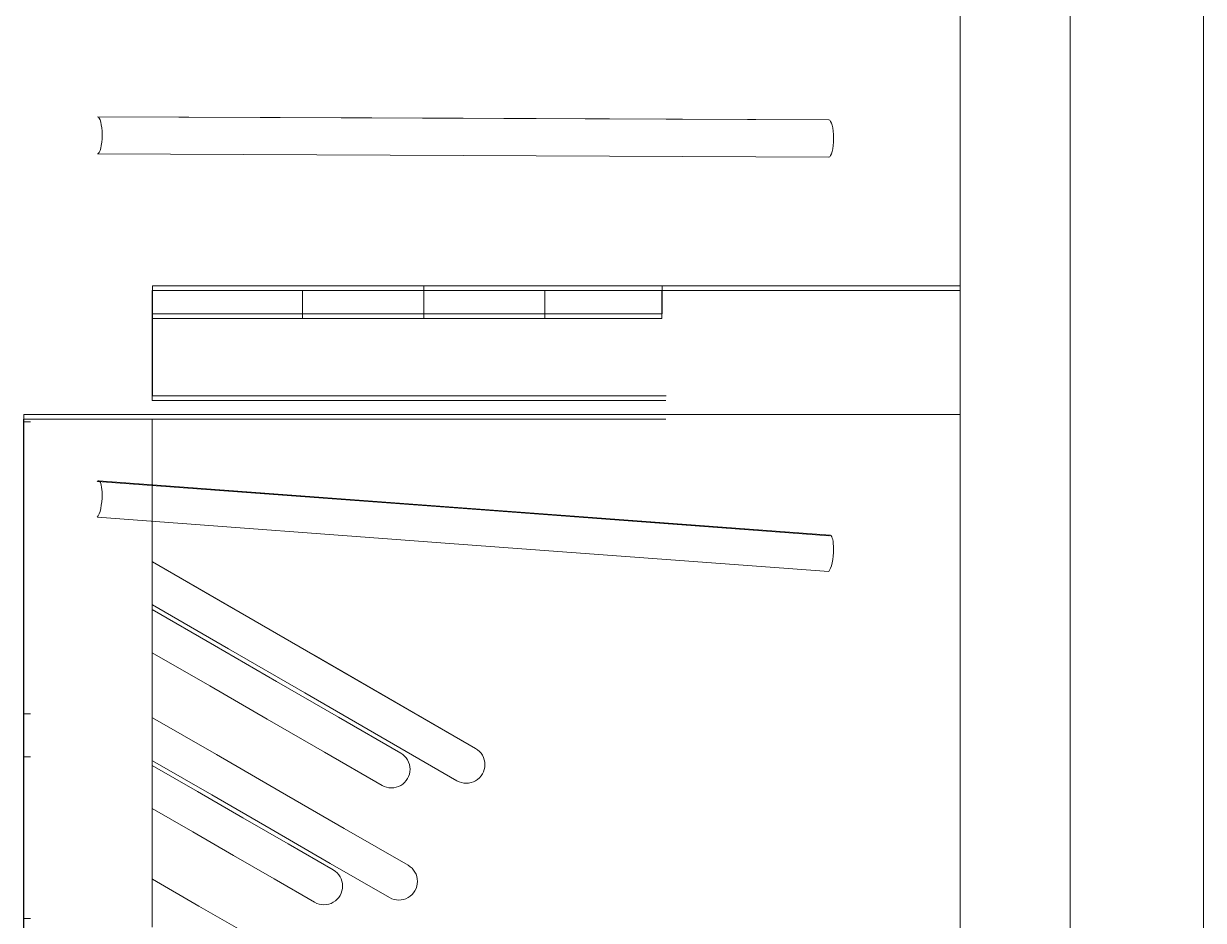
# Model space of a CAD drawing. Header units: inches. Extents: x 3268 to 7018, y 976 to 6708.
# Drawn here: x 5737.064 to 5737.697, y 3473.095 to 3473.576 of the extents above; entities that cross this region are included whole.
import ezdxf

# ---------------------------------------------------------------- set-up
doc = ezdxf.new("R2010")
doc.units = ezdxf.units.IN
doc.header["$MEASUREMENT"] = 0
doc.layers.add('G-IMPT', color=8, linetype='Continuous', lineweight=9)
doc.layers.add('Q-SPCQ', color=91, linetype='Continuous', lineweight=9)

# ---------------------------------------------------------------- blocks, each defined once
blk = doc.blocks.new('Add On Locker for Revit - LKR-2_10_dwg_LKR-2_10-V102-Overall Retail Plan Opt 2')
at = {"layer": 'G-IMPT', "color": 133}
for p, q in [((35.40473, -6.75134), (-1.84127, -6.75134)), ((-1.84127, -6.82275), (35.40473, -6.82275)), ((35.40473, -6.82275), (-1.84127, -6.82275)), ((19.49306, -6.88175), (14.07041, -6.88175)), ((16.87473, -7.31463), (16.87473, -6.88175)), ((16.87473, -7.31463), (16.87473, -6.88175)), ((16.87473, -7.31463), (16.87473, -6.88175)), ((16.87723, -6.88175), (16.87723, -7.31475)), ((16.87723, -7.31475), (16.87723, -6.88175)), ((16.87723, -6.88175), (16.87723, -7.31475)), ((16.87723, -7.31475), (16.87723, -6.88175)), ((16.87723, -7.31475), (16.87723, -6.88175)), ((16.87723, -7.31475), (16.87723, -6.88175)), ((16.87723, -6.88175), (16.87723, -7.31475)), ((16.94373, -7.31463), (16.94373, -6.88175)), ((16.78584, -6.95217), (16.7841, -7.3442)), ((16.78584, -6.95217), (16.7841, -7.3442)), ((17.00834, -6.95147), (16.9792, -7.3435)), ((16.87473, -7.31463), (16.87473, -7.03938)), ((16.87473, -7.03938), (16.87473, -7.31463)), ((16.87473, -7.31463), (16.87473, -7.03938)), ((16.87473, -7.03938), (16.87473, -7.31463)), ((16.87473, -7.03938), (16.87473, -7.31463)), ((16.87473, -7.05886), (16.87473, -7.04154)), ((16.87473, -7.04154), (16.87473, -7.05886)), ((16.87473, -7.04154), (16.87473, -7.31463)), ((16.87473, -7.05886), (16.87473, -7.04154)), ((16.87473, -7.04154), (16.87473, -7.05886)), ((16.87473, -7.31463), (16.87473, -7.04154)), ((16.87473, -7.05886), (16.87473, -7.04154)), ((16.87473, -7.04154), (16.87473, -7.05886)), ((16.87473, -7.31463), (16.87473, -7.04154)), ((16.87473, -7.05886), (16.87473, -7.04154)), ((16.87473, -7.04154), (16.87473, -7.05886)), ((16.87723, -7.0395), (16.87723, -7.31475)), ((16.87723, -7.04166), (16.87723, -7.05898)), ((16.87723, -7.05898), (16.87723, -7.04166)), ((16.87723, -7.04166), (16.87723, -7.05898)), ((16.87723, -7.05898), (16.87723, -7.04166)), ((16.87723, -7.04166), (16.87723, -7.31475)), ((16.87723, -7.04166), (16.87723, -7.05898)), ((16.87723, -7.05898), (16.87723, -7.04166)), ((16.87723, -7.04166), (16.87723, -7.05898)), ((16.87723, -7.05898), (16.87723, -7.04166)), ((16.87723, -7.31475), (16.87723, -7.04166)), ((16.89223, -7.04166), (16.89223, -7.05898)), ((16.93373, -7.03938), (16.93373, -7.31463)), ((16.93373, -7.31463), (16.93373, -7.03938)), ((16.93373, -7.31463), (16.93373, -7.03938)), ((16.93623, -7.31475), (16.93623, -7.0395)), ((16.93623, -7.0395), (16.93623, -7.31475)), ((16.93623, -7.31475), (16.93623, -7.0395)), ((16.93623, -7.0395), (16.93623, -7.31475)), ((16.93623, -7.31475), (16.93623, -7.0395)), ((16.93623, -7.0395), (16.93623, -7.31475)), ((16.93623, -7.31475), (16.93623, -7.0395)), ((16.94373, -7.03938), (16.94373, -7.31463)), ((16.94373, -7.31463), (16.94373, -7.03938)), ((16.94623, -7.31475), (16.94623, -7.0395)), ((16.94623, -7.0395), (16.94623, -7.31475)), ((16.94623, -7.31475), (16.94623, -7.0395)), ((16.94623, -7.0395), (16.94623, -7.31475)), ((16.87473, -7.12149), (16.87473, -7.10417)), ((16.87473, -7.10417), (16.87473, -7.12149)), ((16.87473, -7.12149), (16.87473, -7.10417)), ((16.87473, -7.10417), (16.87473, -7.12149)), ((16.87473, -7.12149), (16.87473, -7.10417)), ((16.87473, -7.10417), (16.87473, -7.12149)), ((16.87473, -7.12149), (16.87473, -7.10417)), ((16.87473, -7.10417), (16.87473, -7.12149)), ((16.87723, -7.10428), (16.87723, -7.31475)), ((16.87723, -7.10428), (16.87723, -7.1216)), ((16.87723, -7.1216), (16.87723, -7.10428)), ((16.87723, -7.10428), (16.87723, -7.1216)), ((16.87723, -7.1216), (16.87723, -7.10428)), ((16.87723, -7.10428), (16.87723, -7.1216)), ((16.87723, -7.1216), (16.87723, -7.10428)), ((16.87723, -7.10428), (16.87723, -7.1216)), ((16.87723, -7.1216), (16.87723, -7.10428)), ((16.88973, -7.10417), (16.88973, -7.12149)), ((17.12264, -7.14148), (17.02267, -7.31463)), ((17.11641, -7.19227), (17.13996, -7.15148)), ((17.13996, -7.15148), (17.11641, -7.19227)), ((17.11641, -7.19227), (17.13996, -7.15148)), ((17.13996, -7.15148), (17.11641, -7.19227)), ((17.11641, -7.19227), (17.13996, -7.15148)), ((16.87473, -7.18644), (16.87473, -7.16912)), ((16.87473, -7.16912), (16.87473, -7.18644)), ((16.87473, -7.18644), (16.87473, -7.16912)), ((16.87473, -7.31463), (16.87473, -7.16912)), ((16.87473, -7.16912), (16.87473, -7.18644)), ((16.87473, -7.18644), (16.87473, -7.16912)), ((16.87473, -7.16912), (16.87473, -7.18644)), ((16.87473, -7.31463), (16.87473, -7.16912)), ((16.87473, -7.18644), (16.87473, -7.16912)), ((16.87473, -7.16912), (16.87473, -7.18644)), ((16.87723, -7.16923), (16.87723, -7.18655)), ((16.87723, -7.18655), (16.87723, -7.16923)), ((16.87723, -7.31475), (16.87723, -7.16923)), ((16.87723, -7.16923), (16.87723, -7.18655)), ((16.87723, -7.18655), (16.87723, -7.16923)), ((16.87723, -7.16923), (16.87723, -7.18655)), ((16.87723, -7.18655), (16.87723, -7.16923)), ((16.87723, -7.16923), (16.87723, -7.18655)), ((16.87723, -7.18655), (16.87723, -7.16923)), ((16.89223, -7.16923), (16.89223, -7.18655)), ((16.89223, -7.18655), (16.89223, -7.16923)), ((17.12469, -7.22238), (17.14246, -7.19159)), ((17.14246, -7.19159), (17.12469, -7.22238)), ((17.14246, -7.19159), (17.12469, -7.22238)), ((17.12469, -7.22238), (17.14246, -7.19159)), ((16.87473, -7.25139), (16.87473, -7.23407)), ((16.87473, -7.23407), (16.87473, -7.25139)), ((16.87473, -7.25139), (16.87473, -7.23407)), ((16.87473, -7.23407), (16.87473, -7.25139)), ((16.87473, -7.25139), (16.87473, -7.23407)), ((16.87473, -7.23407), (16.87473, -7.25139)), ((16.87473, -7.25139), (16.87473, -7.23407)), ((16.87473, -7.23407), (16.87473, -7.25139)), ((16.87723, -7.31475), (16.87723, -7.23418)), ((16.87723, -7.23418), (16.87723, -7.2515)), ((16.87723, -7.2515), (16.87723, -7.23418)), ((16.87723, -7.23418), (16.87723, -7.2515)), ((16.87723, -7.2515), (16.87723, -7.23418)), ((16.87723, -7.23418), (16.87723, -7.2515)), ((16.87723, -7.2515), (16.87723, -7.23418)), ((16.87723, -7.23418), (16.87723, -7.2515)), ((16.87723, -7.2515), (16.87723, -7.23418)), ((16.88973, -7.23407), (16.88973, -7.25139)), ((16.87473, -7.29902), (16.87473, -7.31463)), ((16.87473, -7.31463), (16.87473, -7.29902)), ((16.87473, -7.29902), (16.87473, -7.31463)), ((16.87473, -7.31463), (16.87473, -7.29902)), ((16.87473, -7.29902), (16.87473, -7.31463)), ((16.87473, -7.31463), (16.87473, -7.29902)), ((16.87473, -7.29902), (16.87473, -7.31463)), ((16.87473, -7.31463), (16.87473, -7.29902)), ((16.87723, -7.29913), (16.87723, -7.31475)), ((16.87723, -7.31475), (16.87723, -7.29913)), ((16.87723, -7.29913), (16.87723, -7.31475)), ((16.87723, -7.31475), (16.87723, -7.29913)), ((16.87723, -7.29913), (16.87723, -7.31475)), ((16.87723, -7.31475), (16.87723, -7.29913)), ((16.87723, -7.29913), (16.87723, -7.31475)), ((16.87723, -7.31475), (16.87723, -7.29913)), ((16.94373, -7.31463), (16.94373, -7.38363)), ((16.94623, -7.31475), (17.04827, -7.31475)), ((16.94623, -7.31475), (16.94623, -7.38375)), ((17.07136, -7.31475), (17.13176, -7.31475)), ((17.15486, -7.31475), (17.21837, -7.31475)), ((16.94373, -7.38363), (16.94373, -7.37838)), ((16.94623, -7.38375), (16.94623, -7.37849)), ((16.94623, -7.38375), (16.94623, -7.37849)), ((16.94623, -7.37849), (16.94623, -7.38375)), ((16.94623, -7.38375), (16.94623, -7.38)), ((16.94623, -7.38375), (16.94623, -7.38)), ((16.94623, -7.38375), (16.94623, -7.38)), ((16.94757, -7.38375), (16.94757, -7.38)), ((17.10405, -7.38375), (17.10405, -7.38)), ((17.12715, -7.38), (17.12715, -7.38375)), ((17.21375, -7.38), (17.21375, -7.38375)), ((16.94373, -7.38363), (34.29323, -7.38363)), ((16.94373, -7.38363), (34.29323, -7.38363)), ((16.94373, -7.38363), (34.29323, -7.38363)), ((16.94373, -7.38363), (34.29323, -7.38363)), ((16.94373, -7.38363), (16.96239, -7.38363)), ((16.96239, -7.38363), (16.94373, -7.38363)), ((17.25166, -7.38363), (16.94373, -7.38363)), ((16.94373, -7.38363), (17.27476, -7.38363)), ((17.18815, -7.38363), (16.94373, -7.38363)), ((16.94373, -7.38363), (17.27476, -7.38363)), ((16.94373, -7.38363), (17.36136, -7.38363)), ((16.94373, -7.38363), (17.27476, -7.38363)), ((17.25166, -7.38363), (16.94373, -7.38363)), ((17.42198, -7.38363), (16.94507, -7.38363)), ((16.94507, -7.38363), (17.42198, -7.38363)), ((16.94623, -7.38375), (34.29573, -7.38375)), ((16.94623, -7.38375), (34.29573, -7.38375)), ((16.94623, -7.38375), (34.29573, -7.38375)), ((16.94623, -7.38375), (34.29573, -7.38375)), ((17.27726, -7.38375), (16.94623, -7.38375)), ((17.21375, -7.38375), (16.94623, -7.38375)), ((17.38695, -7.38375), (16.94623, -7.38375)), ((16.94623, -7.38375), (16.96489, -7.38375)), ((16.96489, -7.38375), (16.94623, -7.38375)), ((16.94623, -7.38375), (17.30035, -7.38375)), ((16.94623, -7.38375), (17.19065, -7.38375)), ((16.94623, -7.38375), (17.36386, -7.38375)), ((16.94623, -7.38375), (17.27726, -7.38375)), ((16.94623, -7.38375), (16.96489, -7.38375)), ((16.96489, -7.38375), (16.94623, -7.38375)), ((17.44757, -7.38375), (16.94757, -7.38375)), ((16.94757, -7.38375), (17.44757, -7.38375)), ((17.4393, -7.38363), (16.96239, -7.38363)), ((16.96239, -7.38363), (17.4393, -7.38363)), ((16.96239, -7.38363), (17.4393, -7.38363)), ((16.96489, -7.38375), (17.46489, -7.38375)), ((17.10155, -7.38363), (17.16506, -7.38363)), ((17.12715, -7.38375), (17.10405, -7.38375)), ((17.12715, -7.38375), (17.19065, -7.38375)), ((17.12715, -7.38375), (17.19065, -7.38375)), ((17.19065, -7.38375), (17.12715, -7.38375)), ((17.18815, -7.38363), (17.25166, -7.38363)), ((17.25166, -7.38363), (17.18815, -7.38363)), ((17.25166, -7.38363), (17.18815, -7.38363)), ((17.21375, -7.38375), (17.27726, -7.38375)), ((17.21375, -7.38375), (17.27726, -7.38375))]:
    blk.add_line(p, q, dxfattribs=at)
at = {"layer": 'G-IMPT', "color": 133, "flags": 128}
for points in [[(16.7841, -7.34422), (16.78497, -7.14821), (16.78584, -6.9522)], [(16.78584, -6.9522), (16.78497, -7.14821), (16.7841, -7.34422)], [(16.8041, -7.34422), (16.80496, -7.14821), (16.80583, -6.9522)], [(16.80583, -6.9522), (16.80496, -7.14821), (16.8041, -7.34422)], [(16.97954, -7.34422), (16.99412, -7.14821), (17.00869, -6.9522)], [(17.0279, -6.9522), (17.01333, -7.14821), (16.99876, -7.34422)], [(16.87473, -7.04154), (16.87473, -7.10982), (16.87473, -7.17809), (16.87473, -7.24636), (16.87473, -7.31463)], [(16.87473, -7.31463), (16.87473, -7.24636), (16.87473, -7.17809), (16.87473, -7.10982), (16.87473, -7.04154)], [(16.88973, -7.04154), (16.88598, -7.04154), (16.88223, -7.04154), (16.87848, -7.04154), (16.87473, -7.04154)], [(16.87473, -7.04154), (16.87473, -7.10982), (16.87473, -7.17809), (16.87473, -7.24636), (16.87473, -7.31463)], [(16.87473, -7.04154), (16.87848, -7.04154), (16.88223, -7.04154), (16.88598, -7.04154), (16.88973, -7.04154)], [(16.87473, -7.31463), (16.87473, -7.24636), (16.87473, -7.17809), (16.87473, -7.10982), (16.87473, -7.04154)], [(16.87473, -7.04154), (16.87848, -7.04154), (16.88223, -7.04154), (16.88598, -7.04154), (16.88973, -7.04154)], [(16.87473, -7.31463), (16.87473, -7.24636), (16.87473, -7.17809), (16.87473, -7.10982), (16.87473, -7.04154)], [(16.87723, -7.04166), (16.87723, -7.10993), (16.87723, -7.1782), (16.87723, -7.24647), (16.87723, -7.31475)], [(16.87723, -7.31475), (16.87723, -7.24647), (16.87723, -7.1782), (16.87723, -7.10993), (16.87723, -7.04166)], [(16.87723, -7.31475), (16.87723, -7.24647), (16.87723, -7.1782), (16.87723, -7.10993), (16.87723, -7.04166)], [(16.87723, -7.04166), (16.88098, -7.04166), (16.88473, -7.04166), (16.88848, -7.04166), (16.89223, -7.04166)], [(16.87723, -7.04166), (16.87723, -7.10993), (16.87723, -7.1782), (16.87723, -7.24647), (16.87723, -7.31475)], [(16.87723, -7.31475), (16.87723, -7.24647), (16.87723, -7.1782), (16.87723, -7.10993), (16.87723, -7.04166)], [(16.87723, -7.04166), (16.87723, -7.10993), (16.87723, -7.1782), (16.87723, -7.24647), (16.87723, -7.31475)], [(16.89223, -7.04166), (16.88848, -7.04166), (16.88473, -7.04166), (16.88098, -7.04166), (16.87723, -7.04166)], [(16.88973, -7.31463), (16.88973, -7.24636), (16.88973, -7.17809), (16.88973, -7.10982), (16.88973, -7.04154)], [(16.88973, -7.04154), (16.88973, -7.10982), (16.88973, -7.17809), (16.88973, -7.24636), (16.88973, -7.31463)], [(16.88973, -7.04154), (16.88973, -7.10982), (16.88973, -7.17809), (16.88973, -7.24636), (16.88973, -7.31463)], [(16.89223, -7.04166), (16.89223, -7.10993), (16.89223, -7.1782), (16.89223, -7.24647), (16.89223, -7.31475)], [(16.89223, -7.31475), (16.89223, -7.24647), (16.89223, -7.1782), (16.89223, -7.10993), (16.89223, -7.04166)], [(16.89223, -7.31475), (16.89223, -7.24647), (16.89223, -7.1782), (16.89223, -7.10993), (16.89223, -7.04166)], [(16.87473, -7.31463), (16.87473, -7.25069), (16.87473, -7.18675), (16.87473, -7.12281), (16.87473, -7.05886)], [(16.87473, -7.05886), (16.87473, -7.12281), (16.87473, -7.18675), (16.87473, -7.25069), (16.87473, -7.31463)], [(16.87473, -7.31463), (16.87473, -7.25069), (16.87473, -7.18675), (16.87473, -7.12281), (16.87473, -7.05886)], [(16.87473, -7.05886), (16.87473, -7.12281), (16.87473, -7.18675), (16.87473, -7.25069), (16.87473, -7.31463)], [(16.87473, -7.31463), (16.87473, -7.25069), (16.87473, -7.18675), (16.87473, -7.12281), (16.87473, -7.05886)], [(16.87473, -7.05886), (16.87473, -7.12281), (16.87473, -7.18675), (16.87473, -7.25069), (16.87473, -7.31463)], [(16.87473, -7.31463), (16.87473, -7.25069), (16.87473, -7.18675), (16.87473, -7.12281), (16.87473, -7.05886)], [(16.87473, -7.05886), (16.87473, -7.12281), (16.87473, -7.18675), (16.87473, -7.25069), (16.87473, -7.31463)], [(16.87723, -7.05898), (16.87723, -7.12292), (16.87723, -7.18686), (16.87723, -7.2508), (16.87723, -7.31475)], [(16.87723, -7.31475), (16.87723, -7.2508), (16.87723, -7.18686), (16.87723, -7.12292), (16.87723, -7.05898)], [(16.87723, -7.05898), (16.87723, -7.12292), (16.87723, -7.18686), (16.87723, -7.2508), (16.87723, -7.31475)], [(16.87723, -7.31475), (16.87723, -7.2508), (16.87723, -7.18686), (16.87723, -7.12292), (16.87723, -7.05898)], [(16.87723, -7.05898), (16.87723, -7.12292), (16.87723, -7.18686), (16.87723, -7.2508), (16.87723, -7.31475)], [(16.87723, -7.31475), (16.87723, -7.2508), (16.87723, -7.18686), (16.87723, -7.12292), (16.87723, -7.05898)], [(16.87723, -7.05898), (16.87723, -7.12292), (16.87723, -7.18686), (16.87723, -7.2508), (16.87723, -7.31475)], [(16.87723, -7.31475), (16.87723, -7.2508), (16.87723, -7.18686), (16.87723, -7.12292), (16.87723, -7.05898)], [(16.89223, -7.05898), (16.89223, -7.12292), (16.89223, -7.18686), (16.89223, -7.2508), (16.89223, -7.31475)], [(16.87473, -7.10417), (16.87473, -7.15678), (16.87473, -7.2094), (16.87473, -7.26202), (16.87473, -7.31463)], [(16.87473, -7.31463), (16.87473, -7.26202), (16.87473, -7.2094), (16.87473, -7.15678), (16.87473, -7.10417)], [(16.87473, -7.10417), (16.87473, -7.15678), (16.87473, -7.2094), (16.87473, -7.26202), (16.87473, -7.31463)], [(16.87473, -7.31463), (16.87473, -7.26202), (16.87473, -7.2094), (16.87473, -7.15678), (16.87473, -7.10417)], [(16.87473, -7.10417), (16.87473, -7.15678), (16.87473, -7.2094), (16.87473, -7.26202), (16.87473, -7.31463)], [(16.87473, -7.31463), (16.87473, -7.26202), (16.87473, -7.2094), (16.87473, -7.15678), (16.87473, -7.10417)], [(16.87473, -7.10417), (16.87473, -7.15678), (16.87473, -7.2094), (16.87473, -7.26202), (16.87473, -7.31463)], [(16.87473, -7.31463), (16.87473, -7.26202), (16.87473, -7.2094), (16.87473, -7.15678), (16.87473, -7.10417)], [(16.89223, -7.10428), (16.88848, -7.10428), (16.88473, -7.10428), (16.88098, -7.10428), (16.87723, -7.10428)], [(16.87723, -7.10428), (16.87723, -7.1569), (16.87723, -7.20951), (16.87723, -7.26213), (16.87723, -7.31475)], [(16.87723, -7.31475), (16.87723, -7.26213), (16.87723, -7.20951), (16.87723, -7.1569), (16.87723, -7.10428)], [(16.87723, -7.10428), (16.87723, -7.1569), (16.87723, -7.20951), (16.87723, -7.26213), (16.87723, -7.31475)], [(16.87723, -7.31475), (16.87723, -7.26213), (16.87723, -7.20951), (16.87723, -7.1569), (16.87723, -7.10428)], [(16.87723, -7.10428), (16.87723, -7.1569), (16.87723, -7.20951), (16.87723, -7.26213), (16.87723, -7.31475)], [(16.87723, -7.31475), (16.87723, -7.26213), (16.87723, -7.20951), (16.87723, -7.1569), (16.87723, -7.10428)], [(16.87723, -7.10428), (16.87723, -7.1569), (16.87723, -7.20951), (16.87723, -7.26213), (16.87723, -7.31475)], [(16.88973, -7.31463), (16.88973, -7.26202), (16.88973, -7.2094), (16.88973, -7.15678), (16.88973, -7.10417)], [(16.89223, -7.31475), (16.89223, -7.26213), (16.89223, -7.20951), (16.89223, -7.1569), (16.89223, -7.10428)], [(16.87473, -7.31463), (16.87473, -7.26635), (16.87473, -7.21806), (16.87473, -7.16977), (16.87473, -7.12149)], [(16.87473, -7.12149), (16.87473, -7.16977), (16.87473, -7.21806), (16.87473, -7.26635), (16.87473, -7.31463)], [(16.87473, -7.31463), (16.87473, -7.26635), (16.87473, -7.21806), (16.87473, -7.16977), (16.87473, -7.12149)], [(16.87473, -7.12149), (16.87473, -7.16977), (16.87473, -7.21806), (16.87473, -7.26635), (16.87473, -7.31463)], [(16.87473, -7.31463), (16.87473, -7.26635), (16.87473, -7.21806), (16.87473, -7.16977), (16.87473, -7.12149)], [(16.87473, -7.12149), (16.87473, -7.16977), (16.87473, -7.21806), (16.87473, -7.26635), (16.87473, -7.31463)], [(16.87473, -7.31463), (16.87473, -7.26635), (16.87473, -7.21806), (16.87473, -7.16977), (16.87473, -7.12149)], [(16.87473, -7.12149), (16.87473, -7.16977), (16.87473, -7.21806), (16.87473, -7.26635), (16.87473, -7.31463)], [(16.87723, -7.1216), (16.87723, -7.16989), (16.87723, -7.21817), (16.87723, -7.26646), (16.87723, -7.31475)], [(16.87723, -7.31475), (16.87723, -7.26646), (16.87723, -7.21817), (16.87723, -7.16989), (16.87723, -7.1216)], [(16.87723, -7.1216), (16.87723, -7.16989), (16.87723, -7.21817), (16.87723, -7.26646), (16.87723, -7.31475)], [(16.87723, -7.31475), (16.87723, -7.26646), (16.87723, -7.21817), (16.87723, -7.16989), (16.87723, -7.1216)], [(16.87723, -7.1216), (16.87723, -7.16989), (16.87723, -7.21817), (16.87723, -7.26646), (16.87723, -7.31475)], [(16.87723, -7.31475), (16.87723, -7.26646), (16.87723, -7.21817), (16.87723, -7.16989), (16.87723, -7.1216)], [(16.87723, -7.1216), (16.87723, -7.16989), (16.87723, -7.21817), (16.87723, -7.26646), (16.87723, -7.31475)], [(16.87723, -7.31475), (16.87723, -7.26646), (16.87723, -7.21817), (16.87723, -7.16989), (16.87723, -7.1216)], [(16.88973, -7.12149), (16.88973, -7.16977), (16.88973, -7.21806), (16.88973, -7.26635), (16.88973, -7.31463)], [(17.02267, -7.31463), (17.04767, -7.27134), (17.07266, -7.22806), (17.09765, -7.18477), (17.12264, -7.14148)], [(17.12264, -7.14148), (17.09765, -7.18477), (17.07266, -7.22806), (17.04767, -7.27134), (17.02267, -7.31463)], [(17.02267, -7.31463), (17.04767, -7.27134), (17.07266, -7.22806), (17.09765, -7.18477), (17.12264, -7.14148)], [(17.13996, -7.15148), (17.11641, -7.19227), (17.09287, -7.23306), (17.06932, -7.27384), (17.04577, -7.31463)], [(17.04577, -7.31463), (17.06932, -7.27384), (17.09287, -7.23306), (17.11641, -7.19227), (17.13996, -7.15148)], [(17.13996, -7.15148), (17.11641, -7.19227), (17.09287, -7.23306), (17.06932, -7.27384), (17.04577, -7.31463)], [(16.87473, -7.16912), (16.87473, -7.2055), (16.87473, -7.24188), (16.87473, -7.27825), (16.87473, -7.31463)], [(16.87473, -7.31463), (16.87473, -7.27825), (16.87473, -7.24188), (16.87473, -7.2055), (16.87473, -7.16912)], [(16.87473, -7.16912), (16.87473, -7.2055), (16.87473, -7.24188), (16.87473, -7.27825), (16.87473, -7.31463)], [(16.88973, -7.16912), (16.88598, -7.16912), (16.88223, -7.16912), (16.87848, -7.16912), (16.87473, -7.16912)], [(16.87473, -7.16912), (16.87473, -7.2055), (16.87473, -7.24188), (16.87473, -7.27825), (16.87473, -7.31463)], [(16.87473, -7.31463), (16.87473, -7.27825), (16.87473, -7.24188), (16.87473, -7.2055), (16.87473, -7.16912)], [(16.87473, -7.16912), (16.87848, -7.16912), (16.88223, -7.16912), (16.88598, -7.16912), (16.88973, -7.16912)], [(16.87473, -7.31463), (16.87473, -7.27825), (16.87473, -7.24188), (16.87473, -7.2055), (16.87473, -7.16912)], [(16.87723, -7.31475), (16.87723, -7.27837), (16.87723, -7.24199), (16.87723, -7.20561), (16.87723, -7.16923)], [(16.87723, -7.16923), (16.87723, -7.20561), (16.87723, -7.24199), (16.87723, -7.27837), (16.87723, -7.31475)], [(16.87723, -7.16923), (16.88098, -7.16923), (16.88473, -7.16923), (16.88848, -7.16923), (16.89223, -7.16923)], [(16.87723, -7.31475), (16.87723, -7.27837), (16.87723, -7.24199), (16.87723, -7.20561), (16.87723, -7.16923)], [(16.87723, -7.31475), (16.87723, -7.27837), (16.87723, -7.24199), (16.87723, -7.20561), (16.87723, -7.16923)], [(16.87723, -7.16923), (16.87723, -7.20561), (16.87723, -7.24199), (16.87723, -7.27837), (16.87723, -7.31475)], [(16.87723, -7.31475), (16.87723, -7.27837), (16.87723, -7.24199), (16.87723, -7.20561), (16.87723, -7.16923)], [(16.87723, -7.16923), (16.87723, -7.20561), (16.87723, -7.24199), (16.87723, -7.27837), (16.87723, -7.31475)], [(16.88973, -7.31463), (16.88973, -7.27825), (16.88973, -7.24188), (16.88973, -7.2055), (16.88973, -7.16912)], [(16.88973, -7.16912), (16.88973, -7.2055), (16.88973, -7.24188), (16.88973, -7.27825), (16.88973, -7.31463)], [(16.89223, -7.16923), (16.89223, -7.20561), (16.89223, -7.24199), (16.89223, -7.27837), (16.89223, -7.31475)], [(16.89223, -7.31475), (16.89223, -7.27837), (16.89223, -7.24199), (16.89223, -7.20561), (16.89223, -7.16923)], [(16.89223, -7.16923), (16.89223, -7.20561), (16.89223, -7.24199), (16.89223, -7.27837), (16.89223, -7.31475)], [(17.10617, -7.31463), (17.12594, -7.28038), (17.14572, -7.24613), (17.16549, -7.21188), (17.18527, -7.17763)], [(17.18527, -7.17763), (17.16549, -7.21188), (17.14572, -7.24613), (17.12594, -7.28038), (17.10617, -7.31463)], [(17.10617, -7.31463), (17.12594, -7.28038), (17.14572, -7.24613), (17.16549, -7.21188), (17.18527, -7.17763)], [(17.18527, -7.17763), (17.16549, -7.21188), (17.14572, -7.24613), (17.12594, -7.28038)], [(17.12594, -7.28038), (17.14572, -7.24613), (17.16549, -7.21188), (17.18527, -7.17763)], [(17.18527, -7.17763), (17.16549, -7.21188), (17.14572, -7.24613), (17.12594, -7.28038)], [(17.12594, -7.28038), (17.14572, -7.24613), (17.16549, -7.21188), (17.18527, -7.17763)], [(17.18527, -7.17763), (17.16549, -7.21188), (17.14572, -7.24613), (17.12594, -7.28038)], [(17.12514, -7.18159), (17.10592, -7.21488), (17.08671, -7.24817), (17.06749, -7.28146), (17.04827, -7.31475)], [(17.04827, -7.31475), (17.06749, -7.28146), (17.08671, -7.24817), (17.10592, -7.21488), (17.12514, -7.18159)], [(17.12514, -7.18159), (17.10592, -7.21488), (17.08671, -7.24817), (17.06749, -7.28146), (17.04827, -7.31475)], [(17.04827, -7.31475), (17.06749, -7.28146), (17.08671, -7.24817), (17.10592, -7.21488), (17.12514, -7.18159)], [(16.87473, -7.31463), (16.87473, -7.28258), (16.87473, -7.25054), (16.87473, -7.21849), (16.87473, -7.18644)], [(16.87473, -7.18644), (16.87473, -7.21849), (16.87473, -7.25054), (16.87473, -7.28258), (16.87473, -7.31463)], [(16.87473, -7.31463), (16.87473, -7.28258), (16.87473, -7.25054), (16.87473, -7.21849), (16.87473, -7.18644)], [(16.87473, -7.18644), (16.87473, -7.21849), (16.87473, -7.25054), (16.87473, -7.28258), (16.87473, -7.31463)], [(16.87473, -7.31463), (16.87473, -7.28258), (16.87473, -7.25054), (16.87473, -7.21849), (16.87473, -7.18644)], [(16.87473, -7.18644), (16.87473, -7.21849), (16.87473, -7.25054), (16.87473, -7.28258), (16.87473, -7.31463)], [(16.87473, -7.31463), (16.87473, -7.28258), (16.87473, -7.25054), (16.87473, -7.21849), (16.87473, -7.18644)], [(16.87473, -7.18644), (16.87473, -7.21849), (16.87473, -7.25054), (16.87473, -7.28258), (16.87473, -7.31463)], [(16.87723, -7.18655), (16.87723, -7.2186), (16.87723, -7.25065), (16.87723, -7.2827), (16.87723, -7.31475)], [(16.87723, -7.31475), (16.87723, -7.2827), (16.87723, -7.25065), (16.87723, -7.2186), (16.87723, -7.18655)], [(16.87723, -7.18655), (16.87723, -7.2186), (16.87723, -7.25065), (16.87723, -7.2827), (16.87723, -7.31475)], [(16.87723, -7.31475), (16.87723, -7.2827), (16.87723, -7.25065), (16.87723, -7.2186), (16.87723, -7.18655)], [(16.87723, -7.18655), (16.87723, -7.2186), (16.87723, -7.25065), (16.87723, -7.2827), (16.87723, -7.31475)], [(16.87723, -7.31475), (16.87723, -7.2827), (16.87723, -7.25065), (16.87723, -7.2186), (16.87723, -7.18655)], [(16.87723, -7.18655), (16.87723, -7.2186), (16.87723, -7.25065), (16.87723, -7.2827), (16.87723, -7.31475)], [(16.87723, -7.31475), (16.87723, -7.2827), (16.87723, -7.25065), (16.87723, -7.2186), (16.87723, -7.18655)], [(16.89223, -7.18655), (16.89223, -7.2186), (16.89223, -7.25065), (16.89223, -7.2827), (16.89223, -7.31475)], [(16.89223, -7.31475), (16.89223, -7.2827), (16.89223, -7.25065), (16.89223, -7.2186), (16.89223, -7.18655)], [(17.20259, -7.18763), (17.18426, -7.21938), (17.16593, -7.25113), (17.14759, -7.28288), (17.12926, -7.31463)], [(17.12926, -7.31463), (17.14759, -7.28288), (17.16593, -7.25113), (17.18426, -7.21938), (17.20259, -7.18763)], [(17.20259, -7.18763), (17.18426, -7.21938), (17.16593, -7.25113), (17.14759, -7.28288), (17.12926, -7.31463)], [(17.12926, -7.31463), (17.14759, -7.28288), (17.16593, -7.25113), (17.18426, -7.21938), (17.20259, -7.18763)], [(17.20259, -7.18763), (17.18426, -7.21938), (17.16593, -7.25113), (17.14759, -7.28288), (17.12926, -7.31463)], [(17.12926, -7.31463), (17.14759, -7.28288), (17.16593, -7.25113), (17.18426, -7.21938), (17.20259, -7.18763)], [(17.20259, -7.18763), (17.18426, -7.21938), (17.16593, -7.25113), (17.14759, -7.28288), (17.12926, -7.31463)], [(17.12926, -7.31463), (17.14759, -7.28288), (17.16593, -7.25113), (17.18426, -7.21938), (17.20259, -7.18763)], [(17.07136, -7.31475), (17.08914, -7.28396), (17.10691, -7.25317), (17.12469, -7.22238), (17.14246, -7.19159)], [(17.14246, -7.19159), (17.12469, -7.22238), (17.10691, -7.25317), (17.08914, -7.28396), (17.07136, -7.31475)], [(17.07136, -7.31475), (17.08914, -7.28396), (17.10691, -7.25317), (17.12469, -7.22238), (17.14246, -7.19159)], [(17.14246, -7.19159), (17.12469, -7.22238), (17.10691, -7.25317), (17.08914, -7.28396), (17.07136, -7.31475)], [(17.19277, -7.31463), (17.20713, -7.28976), (17.2215, -7.26488), (17.23586, -7.24001), (17.25022, -7.21513)], [(17.25022, -7.21513), (17.23586, -7.24001), (17.2215, -7.26488), (17.20713, -7.28976), (17.19277, -7.31463)], [(17.19277, -7.31463), (17.20713, -7.28976), (17.2215, -7.26488), (17.23586, -7.24001), (17.25022, -7.21513)], [(17.25022, -7.21513), (17.23586, -7.24001), (17.2215, -7.26488), (17.20713, -7.28976), (17.19277, -7.31463)], [(17.19277, -7.31463), (17.20713, -7.28976), (17.2215, -7.26488), (17.23586, -7.24001), (17.25022, -7.21513)], [(17.25022, -7.21513), (17.23586, -7.24001), (17.2215, -7.26488), (17.20713, -7.28976), (17.19277, -7.31463)], [(17.19277, -7.31463), (17.20713, -7.28976), (17.2215, -7.26488), (17.23586, -7.24001), (17.25022, -7.21513)], [(17.25022, -7.21513), (17.23586, -7.24001), (17.2215, -7.26488), (17.20713, -7.28976), (17.19277, -7.31463)], [(17.18777, -7.21775), (17.17377, -7.242), (17.15977, -7.26625), (17.14576, -7.2905), (17.13176, -7.31475)], [(17.13176, -7.31475), (17.14576, -7.2905), (17.15977, -7.26625), (17.17377, -7.242), (17.18777, -7.21775)], [(17.18777, -7.21775), (17.17377, -7.242), (17.15977, -7.26625), (17.14576, -7.2905), (17.13176, -7.31475)], [(17.13176, -7.31475), (17.14576, -7.2905), (17.15977, -7.26625), (17.17377, -7.242), (17.18777, -7.21775)], [(17.13176, -7.31475), (17.14576, -7.2905), (17.15977, -7.26625), (17.17377, -7.242), (17.18777, -7.21775)], [(17.18777, -7.21775), (17.17377, -7.242), (17.15977, -7.26625), (17.14576, -7.2905), (17.13176, -7.31475)], [(17.18777, -7.21775), (17.17377, -7.242), (17.15977, -7.26625), (17.14576, -7.2905), (17.13176, -7.31475)], [(17.13176, -7.31475), (17.14576, -7.2905), (17.15977, -7.26625), (17.17377, -7.242), (17.18777, -7.21775)], [(17.15486, -7.31475), (17.16742, -7.293), (17.17997, -7.27125), (17.19253, -7.2495), (17.20509, -7.22775)], [(17.20509, -7.22775), (17.19253, -7.2495), (17.17997, -7.27125), (17.16742, -7.293), (17.15486, -7.31475)], [(17.15486, -7.31475), (17.16742, -7.293), (17.17997, -7.27125), (17.19253, -7.2495), (17.20509, -7.22775)], [(17.20509, -7.22775), (17.19253, -7.2495), (17.17997, -7.27125), (17.16742, -7.293), (17.15486, -7.31475)], [(17.20509, -7.22775), (17.19253, -7.2495), (17.17997, -7.27125), (17.16742, -7.293), (17.15486, -7.31475)], [(17.15486, -7.31475), (17.16742, -7.293), (17.17997, -7.27125), (17.19253, -7.2495), (17.20509, -7.22775)], [(17.15486, -7.31475), (17.16742, -7.293), (17.17997, -7.27125), (17.19253, -7.2495), (17.20509, -7.22775)], [(17.20509, -7.22775), (17.19253, -7.2495), (17.17997, -7.27125), (17.16742, -7.293), (17.15486, -7.31475)], [(16.87473, -7.23407), (16.87473, -7.25421), (16.87473, -7.27435), (16.87473, -7.29449), (16.87473, -7.31463)], [(16.87473, -7.31463), (16.87473, -7.29449), (16.87473, -7.27435), (16.87473, -7.25421), (16.87473, -7.23407)], [(16.87473, -7.23407), (16.87473, -7.25421), (16.87473, -7.27435), (16.87473, -7.29449), (16.87473, -7.31463)], [(16.87473, -7.31463), (16.87473, -7.29449), (16.87473, -7.27435), (16.87473, -7.25421), (16.87473, -7.23407)], [(16.87473, -7.23407), (16.87473, -7.25421), (16.87473, -7.27435), (16.87473, -7.29449), (16.87473, -7.31463)], [(16.87473, -7.31463), (16.87473, -7.29449), (16.87473, -7.27435), (16.87473, -7.25421), (16.87473, -7.23407)], [(16.87473, -7.23407), (16.87473, -7.25421), (16.87473, -7.27435), (16.87473, -7.29449), (16.87473, -7.31463)], [(16.87473, -7.31463), (16.87473, -7.29449), (16.87473, -7.27435), (16.87473, -7.25421), (16.87473, -7.23407)], [(16.87723, -7.23418), (16.87723, -7.25432), (16.87723, -7.27446), (16.87723, -7.29461), (16.87723, -7.31475)], [(16.89223, -7.23418), (16.88848, -7.23418), (16.88473, -7.23418), (16.88098, -7.23418), (16.87723, -7.23418)], [(16.87723, -7.31475), (16.87723, -7.29461), (16.87723, -7.27446), (16.87723, -7.25432), (16.87723, -7.23418)], [(16.87723, -7.23418), (16.87723, -7.25432), (16.87723, -7.27446), (16.87723, -7.29461), (16.87723, -7.31475)], [(16.87723, -7.31475), (16.87723, -7.29461), (16.87723, -7.27446), (16.87723, -7.25432), (16.87723, -7.23418)], [(16.87723, -7.23418), (16.87723, -7.25432), (16.87723, -7.27446), (16.87723, -7.29461), (16.87723, -7.31475)], [(16.87723, -7.31475), (16.87723, -7.29461), (16.87723, -7.27446), (16.87723, -7.25432), (16.87723, -7.23418)], [(16.87723, -7.23418), (16.87723, -7.25432), (16.87723, -7.27446), (16.87723, -7.29461), (16.87723, -7.31475)], [(16.88973, -7.31463), (16.88973, -7.29449), (16.88973, -7.27435), (16.88973, -7.25421), (16.88973, -7.23407)], [(16.89223, -7.31475), (16.89223, -7.29461), (16.89223, -7.27446), (16.89223, -7.25432), (16.89223, -7.23418)], [(16.87473, -7.31463), (16.87473, -7.29882), (16.87473, -7.28301), (16.87473, -7.2672), (16.87473, -7.25139)], [(16.87473, -7.25139), (16.87473, -7.2672), (16.87473, -7.28301), (16.87473, -7.29882), (16.87473, -7.31463)], [(16.87473, -7.31463), (16.87473, -7.29882), (16.87473, -7.28301), (16.87473, -7.2672), (16.87473, -7.25139)], [(16.87473, -7.25139), (16.87473, -7.2672), (16.87473, -7.28301), (16.87473, -7.29882), (16.87473, -7.31463)], [(16.87473, -7.31463), (16.87473, -7.29882), (16.87473, -7.28301), (16.87473, -7.2672), (16.87473, -7.25139)], [(16.87473, -7.25139), (16.87473, -7.2672), (16.87473, -7.28301), (16.87473, -7.29882), (16.87473, -7.31463)], [(16.87473, -7.31463), (16.87473, -7.29882), (16.87473, -7.28301), (16.87473, -7.2672), (16.87473, -7.25139)], [(16.87473, -7.25139), (16.87473, -7.2672), (16.87473, -7.28301), (16.87473, -7.29882), (16.87473, -7.31463)], [(16.87723, -7.2515), (16.87723, -7.26731), (16.87723, -7.28312), (16.87723, -7.29894), (16.87723, -7.31475)], [(16.87723, -7.31475), (16.87723, -7.29894), (16.87723, -7.28312), (16.87723, -7.26731), (16.87723, -7.2515)], [(16.87723, -7.2515), (16.87723, -7.26731), (16.87723, -7.28312), (16.87723, -7.29894), (16.87723, -7.31475)], [(16.87723, -7.31475), (16.87723, -7.29894), (16.87723, -7.28312), (16.87723, -7.26731), (16.87723, -7.2515)], [(16.87723, -7.2515), (16.87723, -7.26731), (16.87723, -7.28312), (16.87723, -7.29894), (16.87723, -7.31475)], [(16.87723, -7.31475), (16.87723, -7.29894), (16.87723, -7.28312), (16.87723, -7.26731), (16.87723, -7.2515)], [(16.87723, -7.2515), (16.87723, -7.26731), (16.87723, -7.28312), (16.87723, -7.29894), (16.87723, -7.31475)], [(16.87723, -7.31475), (16.87723, -7.29894), (16.87723, -7.28312), (16.87723, -7.26731), (16.87723, -7.2515)], [(16.88973, -7.25139), (16.88973, -7.2672), (16.88973, -7.28301), (16.88973, -7.29882), (16.88973, -7.31463)], [(16.87473, -7.31463), (16.87473, -7.31073), (16.87473, -7.30683), (16.87473, -7.30292), (16.87473, -7.29902)], [(16.87473, -7.29902), (16.87473, -7.30292), (16.87473, -7.30683), (16.87473, -7.31073), (16.87473, -7.31463)], [(16.87473, -7.31463), (16.87473, -7.31073), (16.87473, -7.30683), (16.87473, -7.30292), (16.87473, -7.29902)], [(16.87473, -7.29902), (16.87473, -7.30292), (16.87473, -7.30683), (16.87473, -7.31073), (16.87473, -7.31463)], [(16.87473, -7.31463), (16.87473, -7.31073), (16.87473, -7.30683), (16.87473, -7.30292), (16.87473, -7.29902)], [(16.87473, -7.29902), (16.87473, -7.30292), (16.87473, -7.30683), (16.87473, -7.31073), (16.87473, -7.31463)], [(16.87473, -7.31463), (16.87473, -7.31073), (16.87473, -7.30683), (16.87473, -7.30292), (16.87473, -7.29902)], [(16.87473, -7.29902), (16.87473, -7.30292), (16.87473, -7.30683), (16.87473, -7.31073), (16.87473, -7.31463)], [(16.87723, -7.31475), (16.87723, -7.31084), (16.87723, -7.30694), (16.87723, -7.30304), (16.87723, -7.29913)], [(16.87723, -7.29913), (16.87723, -7.30304), (16.87723, -7.30694), (16.87723, -7.31084), (16.87723, -7.31475)], [(16.87723, -7.31475), (16.87723, -7.31084), (16.87723, -7.30694), (16.87723, -7.30304), (16.87723, -7.29913)], [(16.87723, -7.29913), (16.87723, -7.30304), (16.87723, -7.30694), (16.87723, -7.31084), (16.87723, -7.31475)], [(16.87723, -7.31475), (16.87723, -7.31084), (16.87723, -7.30694), (16.87723, -7.30304), (16.87723, -7.29913)], [(16.87723, -7.29913), (16.87723, -7.30304), (16.87723, -7.30694), (16.87723, -7.31084), (16.87723, -7.31475)], [(16.87723, -7.31475), (16.87723, -7.31084), (16.87723, -7.30694), (16.87723, -7.30304), (16.87723, -7.29913)], [(16.87723, -7.29913), (16.87723, -7.30304), (16.87723, -7.30694), (16.87723, -7.31084), (16.87723, -7.31475)], [(16.87473, -7.31463), (16.87848, -7.31463), (16.88223, -7.31463), (16.88598, -7.31463), (16.88973, -7.31463)], [(16.93373, -7.31463), (16.91898, -7.31463), (16.90423, -7.31463), (16.88948, -7.31463), (16.87473, -7.31463)], [(16.87473, -7.31463), (16.87848, -7.31463), (16.88223, -7.31463), (16.88598, -7.31463), (16.88973, -7.31463)], [(16.88973, -7.31463), (16.88598, -7.31463), (16.88223, -7.31463), (16.87848, -7.31463), (16.87473, -7.31463)], [(16.87473, -7.31463), (16.88948, -7.31463), (16.90423, -7.31463), (16.91898, -7.31463), (16.93373, -7.31463)], [(16.88973, -7.31463), (16.88598, -7.31463), (16.88223, -7.31463), (16.87848, -7.31463), (16.87473, -7.31463)], [(16.88973, -7.31463), (16.88598, -7.31463), (16.88223, -7.31463), (16.87848, -7.31463), (16.87473, -7.31463)], [(16.87473, -7.31463), (16.88948, -7.31463), (16.90423, -7.31463), (16.91898, -7.31463), (16.93373, -7.31463)], [(16.87723, -7.31475), (16.89198, -7.31475), (16.90673, -7.31475), (16.92148, -7.31475), (16.93623, -7.31475)], [(16.87723, -7.31475), (16.88098, -7.31475), (16.88473, -7.31475), (16.88848, -7.31475), (16.89223, -7.31475)], [(16.87723, -7.31475), (16.88098, -7.31475), (16.88473, -7.31475), (16.88848, -7.31475), (16.89223, -7.31475)], [(16.93623, -7.31475), (16.92148, -7.31475), (16.90673, -7.31475), (16.89198, -7.31475), (16.87723, -7.31475)], [(16.87723, -7.31475), (16.89198, -7.31475), (16.90673, -7.31475), (16.92148, -7.31475), (16.93623, -7.31475)], [(16.89223, -7.31475), (16.88848, -7.31475), (16.88473, -7.31475), (16.88098, -7.31475), (16.87723, -7.31475)], [(16.89223, -7.31475), (16.88848, -7.31475), (16.88473, -7.31475), (16.88098, -7.31475), (16.87723, -7.31475)], [(16.93623, -7.31475), (16.92148, -7.31475), (16.90673, -7.31475), (16.89198, -7.31475), (16.87723, -7.31475)], [(16.87723, -7.31475), (16.89198, -7.31475), (16.90673, -7.31475), (16.92148, -7.31475), (16.93623, -7.31475)], [(16.93623, -7.31475), (16.92148, -7.31475), (16.90673, -7.31475), (16.89198, -7.31475), (16.87723, -7.31475)], [(16.87723, -7.31475), (16.89198, -7.31475), (16.90673, -7.31475), (16.92148, -7.31475), (16.93623, -7.31475)], [(16.87723, -7.31475), (16.88098, -7.31475), (16.88473, -7.31475), (16.88848, -7.31475), (16.89223, -7.31475)], [(17.07136, -7.31475), (17.06559, -7.31475), (17.05981, -7.31475), (17.05404, -7.31475), (17.04827, -7.31475)], [(17.15486, -7.31475), (17.14908, -7.31475), (17.14331, -7.31475), (17.13754, -7.31475), (17.13176, -7.31475)], [(16.94373, -7.38363), (16.98319, -7.38363), (17.02264, -7.38363), (17.0621, -7.38363), (17.10155, -7.38363)], [(17.16506, -7.38363), (17.10973, -7.38363), (17.0544, -7.38363), (16.99907, -7.38363), (16.94373, -7.38363)], [(17.25166, -7.38363), (17.17468, -7.38363), (17.0977, -7.38363), (17.02072, -7.38363), (16.94373, -7.38363)], [(16.94373, -7.38363), (17.00484, -7.38363), (17.06594, -7.38363), (17.12705, -7.38363), (17.18815, -7.38363)], [(16.94373, -7.38363), (17.04814, -7.38363), (17.15255, -7.38363), (17.25695, -7.38363), (17.36136, -7.38363)], [(17.36136, -7.38363), (17.25695, -7.38363), (17.15255, -7.38363), (17.04814, -7.38363), (16.94373, -7.38363)], [(17.18815, -7.38363), (17.12705, -7.38363), (17.06594, -7.38363), (17.00484, -7.38363), (16.94373, -7.38363)], [(16.94373, -7.38363), (17.02072, -7.38363), (17.0977, -7.38363), (17.17468, -7.38363), (17.25166, -7.38363)], [(16.94373, -7.38363), (17.00484, -7.38363), (17.06594, -7.38363), (17.12705, -7.38363), (17.18815, -7.38363)], [(17.10155, -7.38363), (17.0621, -7.38363), (17.02264, -7.38363), (16.98319, -7.38363), (16.94373, -7.38363)], [(17.33826, -7.38363), (17.23963, -7.38363), (17.141, -7.38363), (17.04237, -7.38363), (16.94373, -7.38363)], [(16.94373, -7.38363), (17.02649, -7.38363), (17.10925, -7.38363), (17.192, -7.38363), (17.27476, -7.38363)], [(16.94373, -7.38363), (17.00484, -7.38363), (17.06594, -7.38363), (17.12705, -7.38363), (17.18815, -7.38363)], [(17.42198, -7.38363), (17.30259, -7.38363), (17.18319, -7.38363), (17.0638, -7.38363), (16.9444, -7.38363)], [(16.9444, -7.38363), (17.0638, -7.38363), (17.18319, -7.38363), (17.30259, -7.38363), (17.42198, -7.38363)], [(16.94623, -7.38375), (16.99146, -7.38375), (17.03669, -7.38375), (17.08192, -7.38375), (17.12715, -7.38375)], [(17.19065, -7.38375), (17.12955, -7.38375), (17.06844, -7.38375), (17.00734, -7.38375), (16.94623, -7.38375)], [(17.27726, -7.38375), (17.1945, -7.38375), (17.11175, -7.38375), (17.02899, -7.38375), (16.94623, -7.38375)], [(17.36386, -7.38375), (17.25945, -7.38375), (17.15505, -7.38375), (17.05064, -7.38375), (16.94623, -7.38375)], [(16.94623, -7.38375), (17.03476, -7.38375), (17.12329, -7.38375), (17.21182, -7.38375), (17.30035, -7.38375)], [(17.12715, -7.38375), (17.08192, -7.38375), (17.03669, -7.38375), (16.99146, -7.38375), (16.94623, -7.38375)], [(17.38695, -7.38375), (17.27677, -7.38375), (17.16659, -7.38375), (17.05641, -7.38375), (16.94623, -7.38375)], [(16.94623, -7.38375), (17.01311, -7.38375), (17.07999, -7.38375), (17.14687, -7.38375), (17.21375, -7.38375)], [(17.21375, -7.38375), (17.14687, -7.38375), (17.07999, -7.38375), (17.01311, -7.38375), (16.94623, -7.38375)], [(16.94623, -7.38375), (16.99146, -7.38375), (17.03669, -7.38375), (17.08192, -7.38375), (17.12715, -7.38375)], [(17.19065, -7.38375), (17.12955, -7.38375), (17.06844, -7.38375), (17.00734, -7.38375), (16.94623, -7.38375)], [(17.36386, -7.38375), (17.25945, -7.38375), (17.15505, -7.38375), (17.05064, -7.38375), (16.94623, -7.38375)], [(16.94623, -7.38375), (17.03476, -7.38375), (17.12329, -7.38375), (17.21182, -7.38375), (17.30035, -7.38375)], [(17.12715, -7.38375), (17.08192, -7.38375), (17.03669, -7.38375), (16.99146, -7.38375), (16.94623, -7.38375)], [(16.94623, -7.38375), (17.00734, -7.38375), (17.06844, -7.38375), (17.12955, -7.38375), (17.19065, -7.38375)], [(17.12715, -7.38375), (17.08192, -7.38375), (17.03669, -7.38375), (16.99146, -7.38375), (16.94623, -7.38375)], [(16.94623, -7.38375), (16.98569, -7.38375), (17.02514, -7.38375), (17.0646, -7.38375), (17.10405, -7.38375)], [(17.30035, -7.38375), (17.21182, -7.38375), (17.12329, -7.38375), (17.03476, -7.38375), (16.94623, -7.38375)], [(16.94623, -7.38375), (17.05064, -7.38375), (17.15505, -7.38375), (17.25945, -7.38375), (17.36386, -7.38375)], [(17.44757, -7.38375), (17.32241, -7.38375), (17.19724, -7.38375), (17.07207, -7.38375), (16.9469, -7.38375)], [(16.96239, -7.38363), (17.08162, -7.38363), (17.20085, -7.38363), (17.32007, -7.38363), (17.4393, -7.38363)], [(17.4393, -7.38363), (17.32007, -7.38363), (17.20085, -7.38363), (17.08162, -7.38363), (16.96239, -7.38363)], [(16.96489, -7.38375), (17.08989, -7.38375), (17.21489, -7.38375), (17.33989, -7.38375), (17.46489, -7.38375)], [(17.46489, -7.38375), (17.33989, -7.38375), (17.21489, -7.38375), (17.08989, -7.38375), (16.96489, -7.38375)], [(16.96489, -7.38375), (17.08989, -7.38375), (17.21489, -7.38375), (17.33989, -7.38375), (17.46489, -7.38375)], [(17.46489, -7.38375), (17.33989, -7.38375), (17.21489, -7.38375), (17.08989, -7.38375), (16.96489, -7.38375)], [(17.18815, -7.38363), (17.18238, -7.38363), (17.17661, -7.38363), (17.17083, -7.38363), (17.16506, -7.38363)], [(17.21375, -7.38375), (17.20797, -7.38375), (17.2022, -7.38375), (17.19643, -7.38375), (17.19065, -7.38375)], [(17.30035, -7.38375), (17.27293, -7.38375), (17.2455, -7.38375), (17.21808, -7.38375), (17.19065, -7.38375)], [(17.19065, -7.38375), (17.21808, -7.38375), (17.2455, -7.38375), (17.27293, -7.38375), (17.30035, -7.38375)]]:
    blk.add_lwpolyline(points, dxfattribs=at)
at = {"layer": 'G-IMPT', "color": 133}
for centre in [(17.1313, -7.14648), (17.1313, -7.14648), (17.1313, -7.14648), (17.1313, -7.14648), (17.1313, -7.14648), (17.1313, -7.14648), (17.1313, -7.14648), (17.1313, -7.14648), (17.1338, -7.18659), (17.1338, -7.18659), (17.1338, -7.18659), (17.1338, -7.18659), (17.1338, -7.18659), (17.1338, -7.18659), (17.1338, -7.18659), (17.1338, -7.18659), (17.19393, -7.18263), (17.19393, -7.18263), (17.19393, -7.18263), (17.19393, -7.18263), (17.19393, -7.18263), (17.19393, -7.18263), (17.19393, -7.18263), (17.19393, -7.18263), (17.19643, -7.22275), (17.19643, -7.22275), (17.19643, -7.22275), (17.19643, -7.22275), (17.19643, -7.22275), (17.19643, -7.22275), (17.19643, -7.22275), (17.19643, -7.22275)]:
    blk.add_arc(centre, 0.01, 330, 150, dxfattribs=at)
for centre, major_axis, ratio, start_param, end_param in [((16.79584, -6.95221), (-0.01, 0.00004), 0.258784, 4.729507, 6.283185), ((16.79584, -6.95221), (-0.01, 0.00004), 0.258784, 4.729507, 6.283185), ((16.79584, -6.95221), (-0.01, 0.00004), 0.258784, 3.164374, 4.729507), ((16.79584, -6.95221), (-0.01, 0.00004), 0.258784, 3.164374, 4.729507), ((17.01831, -6.95221), (-0.00997, 0.00074), 0.248661, 5.002855, 6.176705), ((17.01831, -6.95221), (-0.00997, 0.00074), 0.248661, 3.437722, 5.002855), ((17.01831, -6.95221), (-0.00997, 0.00074), 0.248661, 0, 0.284803), ((16.7941, -7.34424), (-0.01, 0.00004), 0.258784, 4.729507, 6.283185), ((16.7941, -7.34424), (-0.01, 0.00004), 0.258784, 4.729507, 6.283185), ((16.7941, -7.34424), (-0.01, 0.00004), 0.258784, 3.165169, 4.729507), ((16.7941, -7.34424), (-0.01, 0.00004), 0.258784, 3.165169, 4.729507), ((16.98917, -7.34424), (-0.00997, 0.00074), 0.248661, 5.002855, 6.176108), ((16.98917, -7.34424), (-0.00997, 0.00074), 0.248661, 3.438517, 5.002855), ((16.98917, -7.34424), (-0.00997, 0.00074), 0.248661, 0, 0.284007)]:
    blk.add_ellipse(centre, major_axis=major_axis, ratio=ratio, start_param=start_param, end_param=end_param, dxfattribs=at)
blk = doc.blocks.new('Add On Locker for Revit - LKR-2_10_dwg-V103-Overall Retail Plan Opt 2')
blk.add_blockref('Add On Locker for Revit - LKR-2_10_dwg_LKR-2_10-V102-Overall Retail Plan Opt 2', (0, 0))
blk = doc.blocks.new('Add On Locker for Revit - Add On Locker for Revit-V104-Overall Retail Plan Opt 2')
blk.add_blockref('Add On Locker for Revit - LKR-2_10_dwg-V103-Overall Retail Plan Opt 2', (1.96927, -15.42725))
blk = doc.blocks.new('Arch_5 Points - Units and Amenities_v2022_rvt-1-Overall Retail Plan Opt 2')
at = {"layer": 'Q-SPCQ', "color": 133, "lineweight": 9, "rotation": 270.0000000000004}
blk.add_blockref('Add On Locker for Revit - Add On Locker for Revit-V104-Overall Retail Plan Opt 2', (5759.87534, 3492.27908), dxfattribs=at)

msp = doc.modelspace()

# ---------------------------------------------------------------- block references
at = {"lineweight": 5}
msp.add_blockref('Arch_5 Points - Units and Amenities_v2022_rvt-1-Overall Retail Plan Opt 2', (0, 0), dxfattribs=at)

doc.saveas('drawing.dxf')
